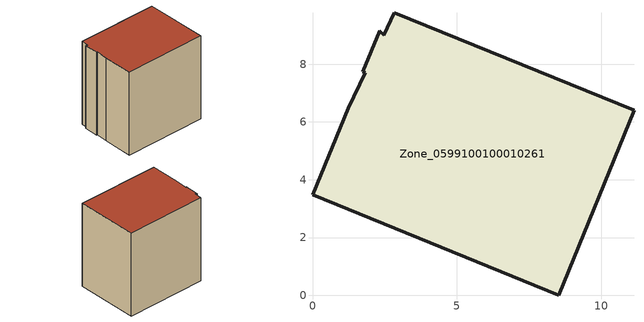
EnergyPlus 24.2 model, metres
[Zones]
Zone_0599100100010261
 floor ground (C_G): 2.32,9.16 2.46,9 2.84,9.78 11.12,6.4 8.51,0 0,3.47 1.23,6.48 1.82,7.7 1.74,7.73 z0
 wall outside (C_F): 0,3.47 8.51,0 11.12,6.4 2.84,9.78 2.46,9 2.32,9.16 1.74,7.73 1.82,7.7 1.23,6.48 0,3.47 z0:9.47
 roof outside (C_R): 2.84,9.78 2.46,9 2.32,9.16 1.74,7.73 1.82,7.7 1.23,6.48 0,3.47 8.51,0 11.12,6.4 z9.47
[BUILDING]
Pand.0599100100010261: North Axis=0; Terrain=City; Loads Convergence Tolerance Value=0.04; Temperature Convergence Tolerance Value=0.4; Solar Distribution=FullExterior; Maximum Number of Warmup Days=25; Minimum Number of Warmup Days=1
[Site:Location]
Rotterdam.The.Hague.AP_ZH_NLD Design_Conditions: Latitude=51.96; Longitude=4.45; Time Zone=1; Elevation=-4.5
[SITE:GROUNDTEMPERATURE:BUILDINGSURFACE]
18, 18, 18, 18, 18, 18, 18, 18, 18, 18, 18, 18
[MATERIAL] Thermal Absorptance=0.9; Solar Absorptance=0.7; Visible Absorptance=0.7
Name | Roughness | Thickness | Conductivity | Density | Specific Heat
G.TI.2015-2018 | MediumSmooth | 0.15 | 0.0428571 | 540 | 1210
F.TI.2015-2018 | Rough | 0.3 | 0.0666667 | 1920 | 840
R.TI.2015-2018 | MediumRough | 0.2 | 0.0333333 | 1500 | 1000
[CONSTRUCTION]
C_G: G.TI.2015-2018
C_F: F.TI.2015-2018
C_R: R.TI.2015-2018
[ZONE]
Zone_0599100100010261: Type=1; Multiplier=1; Ceiling Height=Autocalculate; Volume=Autocalculate; Floor Area=autocalculate; Part of Total Floor Area=Yes
[ZONEINFILTRATION:DESIGNFLOWRATE]
Infil_Zone_0599100100010261: Zone or ZoneList or Space or SpaceList=Zone_0599100100010261; Schedule=AlwaysOn; Design Flow Rate Calculation Method=Flow/Area; Flow Rate per Floor Area=0.0015; Constant Term Coefficient=1; Temperature Term Coefficient=0; Velocity Term Coefficient=0; Velocity Squared Term Coefficient=0
[HVACTEMPLATE:ZONE:IDEALLOADSAIRSYSTEM]
Zone_0599100100010261: Maximum Heating Supply Air Temperature=50; Minimum Cooling Supply Air Temperature=13; Maximum Heating Supply Air Humidity Ratio=0.0156; Minimum Cooling Supply Air Humidity Ratio=0.0077; Heating Limit=NoLimit; Cooling Limit=NoLimit; Dehumidification Control Type=ConstantSensibleHeatRatio; Cooling Sensible Heat Ratio=0.7; Dehumidification Setpoint=60; Humidification Control Type=None; Humidification Setpoint=30; Outdoor Air Method=None; Outdoor Air Flow Rate per Person=0.00944; Outdoor Air Flow Rate per Zone Floor Area=0; Outdoor Air Flow Rate per Zone=0; Demand Controlled Ventilation Type=None; Outdoor Air Economizer Type=NoEconomizer; Heat Recovery Type=None; Sensible Heat Recovery Effectiveness=0.7; Latent Heat Recovery Effectiveness=0.65
[ZONECONTROL:THERMOSTAT]
ThermostatControl_Zone_0599100100010261: Zone or ZoneList=Zone_0599100100010261; Control Type Schedule=DualSetpointControlType; Control 1=Thermostat_Zone_0599100100010261; Temperature Difference Between Cutout And Setpoint=0
[THERMOSTATSETPOINT:DUALSETPOINT]
Thermostat_Zone_0599100100010261: Heating Setpoint Temperature Schedule=HeatingSetpoint_Zone_0599100100010261; Cooling Setpoint Temperature Schedule=CoolingSetpoint_Zone_0599100100010261
[SCHEDULE:COMPACT]
HeatingSetpoint_Zone_0599100100010261: Through: 12/31, For: AllDays, Until: 24:00, 21
CoolingSetpoint_Zone_0599100100010261: Through: 12/31, For: AllDays, Until: 24:00, 24
DualSetpointControlType: Through: 12/31, For: AllDays, Until: 24:00, 4
AlwaysOn: Through: 12/31, For: AllDays, Until: 24:00, 1
